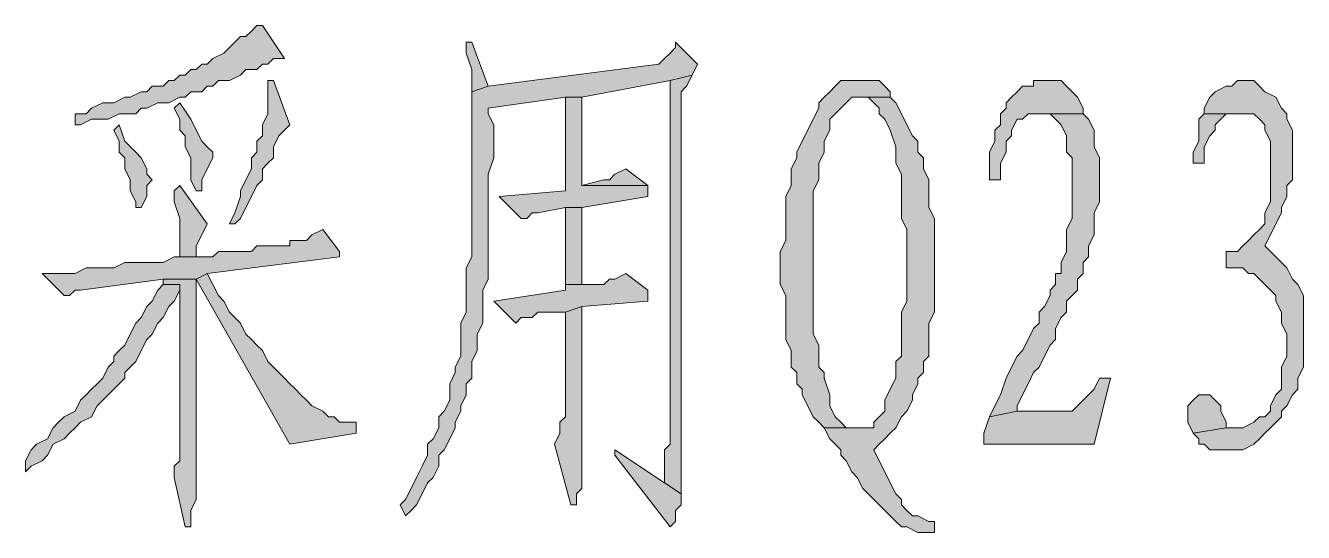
# Model space of a CAD drawing. Header units: millimetres. Extents: x 24 to 410, y 10 to 282.
# Drawn here: x 347.35 to 357.17, y 80.35 to 84.24 of the extents above; entities that cross this region are included whole.
import ezdxf

# ---------------------------------------------------------------- set-up
doc = ezdxf.new("R2010")
doc.units = ezdxf.units.MM

msp = doc.modelspace()

# ---------------------------------------------------------------- hatches: boundary and pattern name
h = msp.add_hatch(color=7)
h.dxf.hatch_style = 2
h.paths.add_polyline_path([(349.165333, 84.243333), (349.123, 84.243333), (349.080667, 84.201), (349.038333, 84.158667), (348.996, 84.158667), (348.953667, 84.116333), (348.911333, 84.074), (348.869, 84.031667), (348.784333, 83.989333), (348.742, 83.947), (348.699667, 83.947), (348.657333, 83.904667), (348.615, 83.904667), (348.572667, 83.862333), (348.530333, 83.862333), (348.488, 83.82), (348.445667, 83.82), (348.403333, 83.777667), (348.318667, 83.777667), (348.276333, 83.735333), (348.234, 83.735333), (348.149333, 83.693), (348.107, 83.693), (348.022333, 83.650667), (347.937667, 83.650667), (347.853, 83.608333), (347.810667, 83.566), (347.726, 83.566), (347.726, 83.481333), (347.768333, 83.481333), (347.853, 83.523667), (347.98, 83.523667), (348.064667, 83.566), (348.191667, 83.566), (348.234, 83.608333), (348.276333, 83.608333), (348.361, 83.650667), (348.445667, 83.650667), (348.530333, 83.693), (348.572667, 83.693), (348.615, 83.735333), (348.699667, 83.735333), (348.742, 83.777667), (348.784333, 83.777667), (348.826667, 83.82), (348.911333, 83.82), (348.996, 83.862333), (349.038333, 83.904667), (349.123, 83.904667), (349.165333, 83.947), (349.207667, 83.947), (349.25, 83.989333), (349.334667, 83.989333)])
h = msp.add_hatch(color=7)
h.dxf.hatch_style = 2
h.paths.add_polyline_path([(352.340333, 84.116333), (352.340333, 84.074), (352.298, 84.031667), (352.255667, 83.989333), (352.213333, 83.947), (350.901, 83.777667), (350.774, 83.735333), (350.774, 82.465333), (350.731667, 82.380667), (350.731667, 82.296), (350.731667, 82.211333), (350.731667, 82.042), (350.689333, 81.957333), (350.689333, 81.703333), (350.647, 81.618667), (350.647, 81.576333), (350.604667, 81.491667), (350.604667, 81.364667), (350.562333, 81.28), (350.52, 81.237667), (350.52, 81.153), (350.477667, 81.068333), (350.435333, 81.026), (350.435333, 80.941333), (350.393, 80.856667), (350.350667, 80.772), (350.308333, 80.687333), (350.266, 80.602667), (350.223667, 80.560333), (350.266, 80.475667), (350.308333, 80.518), (350.350667, 80.560333), (350.393, 80.645), (350.435333, 80.729667), (350.477667, 80.772), (350.52, 80.856667), (350.52, 80.941333), (350.562333, 80.983667), (350.604667, 81.068333), (350.647, 81.153), (350.647, 81.195333), (350.689333, 81.28), (350.689333, 81.322333), (350.731667, 81.407), (350.731667, 81.491667), (350.774, 81.534), (350.774, 81.661), (350.816333, 81.745667), (350.816333, 81.872667), (350.858667, 81.957333), (350.858667, 82.211333), (350.901, 82.296), (350.901, 83.100333), (350.943333, 83.227333), (350.943333, 83.481333), (350.901, 83.566), (350.901, 83.608333), (351.493667, 83.693), (351.620667, 83.693), (352.298, 83.82), (352.467333, 83.862333), (352.509667, 83.947)])
h = msp.add_hatch(color=7)
h.dxf.hatch_style = 2
h.paths.add_polyline_path([(350.774, 84.116333), (350.731667, 84.116333), (350.731667, 84.031667), (350.774, 83.904667), (350.774, 83.735333), (350.901, 83.777667)])
h = msp.add_hatch(color=7)
h.dxf.hatch_style = 2
h.paths.add_polyline_path([(349.25, 83.82), (349.207667, 83.82), (349.207667, 83.735333), (349.207667, 83.566), (349.165333, 83.481333), (349.165333, 83.396667), (349.123, 83.354333), (349.123, 83.269667), (349.080667, 83.227333), (349.080667, 83.142667), (349.038333, 83.058), (348.996, 82.973333), (348.996, 82.931), (348.953667, 82.804), (348.911333, 82.719333), (348.953667, 82.719333), (348.996, 82.761667), (349.038333, 82.846333), (349.080667, 82.931), (349.123, 83.015667), (349.165333, 83.058), (349.165333, 83.142667), (349.207667, 83.185), (349.25, 83.227333), (349.25, 83.312), (349.292333, 83.396667), (349.334667, 83.439), (349.377, 83.481333)])
h = msp.add_hatch(color=7)
h.dxf.hatch_style = 2
h.paths.add_polyline_path([(352.467333, 83.862333), (352.298, 83.82), (352.298, 81.026), (352.255667, 80.983667), (352.255667, 80.729667), (352.382667, 80.645), (352.382667, 82.804), (352.382667, 82.888667), (352.382667, 83.735333), (352.425, 83.777667)])
h = msp.add_hatch(color=7)
h.dxf.hatch_style = 2
h.paths.add_polyline_path([(353.779667, 83.82), (353.610333, 83.82), (353.568, 83.777667), (353.525667, 83.735333), (353.483333, 83.693), (353.441, 83.650667), (353.441, 83.608333), (353.398667, 83.523667), (353.356333, 83.439), (353.314, 83.354333), (353.271667, 83.269667), (353.271667, 83.227333), (353.229333, 83.142667), (353.229333, 83.015667), (353.187, 82.931), (353.187, 82.592333), (353.144667, 82.507667), (353.144667, 82.253667), (353.187, 82.169), (353.187, 81.830333), (353.229333, 81.745667), (353.229333, 81.618667), (353.271667, 81.576333), (353.271667, 81.491667), (353.314, 81.449333), (353.314, 81.407), (353.356333, 81.322333), (353.398667, 81.237667), (353.441, 81.195333), (353.483333, 81.153), (353.779667, 81.153), (353.737333, 81.153), (353.652667, 81.153), (353.610333, 81.195333), (353.568, 81.237667), (353.525667, 81.322333), (353.525667, 81.407), (353.483333, 81.534), (353.483333, 81.576333), (353.441, 81.618667), (353.441, 81.788), (353.398667, 81.872667), (353.398667, 82.973333), (353.441, 83.058), (353.441, 83.185), (353.483333, 83.269667), (353.483333, 83.354333), (353.525667, 83.439), (353.525667, 83.523667), (353.568, 83.566), (353.610333, 83.608333), (353.652667, 83.650667), (353.695, 83.693), (353.991333, 83.693), (353.991333, 83.735333), (353.949, 83.777667), (353.906667, 83.82)])
h = msp.add_hatch(color=7)
h.dxf.hatch_style = 2
h.paths.add_polyline_path([(355.176667, 83.82), (355.092, 83.82), (355.092, 83.777667), (355.007333, 83.777667), (354.965, 83.735333), (354.922667, 83.693), (354.880333, 83.650667), (354.880333, 83.608333), (354.838, 83.566), (354.838, 83.481333), (354.795667, 83.439), (354.795667, 83.354333), (354.753333, 83.269667), (354.753333, 83.058), (354.838, 83.058), (354.838, 83.185), (354.880333, 83.269667), (354.880333, 83.354333), (354.922667, 83.396667), (354.922667, 83.439), (354.965, 83.523667), (355.007333, 83.523667), (355.049667, 83.566), (355.134333, 83.566), (355.473, 83.566), (355.473, 83.608333), (355.430667, 83.693), (355.388333, 83.735333), (355.346, 83.777667), (355.303667, 83.82)])
h = msp.add_hatch(color=7)
h.dxf.hatch_style = 2
h.paths.add_polyline_path([(356.700667, 83.82), (356.658333, 83.82), (356.616, 83.777667), (356.573667, 83.777667), (356.489, 83.735333), (356.446667, 83.693), (356.404333, 83.608333), (356.404333, 83.566), (356.700667, 83.566), (356.785333, 83.566), (356.827667, 83.523667), (356.87, 83.481333), (356.87, 83.439), (356.912333, 83.354333), (356.912333, 82.888667), (356.87, 82.804), (356.87, 82.719333), (356.827667, 82.677), (356.785333, 82.634667), (356.743, 82.592333), (356.700667, 82.55), (356.658333, 82.507667), (356.573667, 82.507667), (356.573667, 82.380667), (356.700667, 82.380667), (356.743, 82.338333), (356.785333, 82.338333), (356.827667, 82.296), (356.87, 82.253667), (356.912333, 82.211333), (356.954667, 82.169), (356.954667, 82.126667), (356.997, 82.042), (356.997, 81.957333), (357.039333, 81.872667), (357.039333, 81.703333), (356.997, 81.618667), (356.997, 81.449333), (356.954667, 81.407), (356.912333, 81.322333), (356.912333, 81.28), (356.87, 81.237667), (356.827667, 81.237667), (356.785333, 81.195333), (356.700667, 81.153), (356.573667, 81.153), (356.319667, 81.110667), (356.362, 81.068333), (356.362, 81.026), (356.404333, 81.026), (356.446667, 80.983667), (356.700667, 80.983667), (356.785333, 81.026), (356.827667, 81.068333), (356.87, 81.110667), (356.912333, 81.153), (356.997, 81.237667), (356.997, 81.28), (357.039333, 81.322333), (357.081667, 81.407), (357.124, 81.449333), (357.124, 81.534), (357.166333, 81.618667), (357.166333, 82.169), (357.124, 82.253667), (357.081667, 82.296), (357.039333, 82.380667), (356.997, 82.423), (356.954667, 82.465333), (356.912333, 82.507667), (356.87, 82.55), (356.912333, 82.634667), (356.954667, 82.719333), (356.997, 82.804), (356.997, 82.846333), (357.039333, 82.931), (357.039333, 83.015667), (357.081667, 83.058), (357.081667, 83.439), (357.039333, 83.523667), (357.039333, 83.566), (356.997, 83.608333), (356.954667, 83.693), (356.87, 83.735333), (356.827667, 83.777667), (356.785333, 83.82)])
h = msp.add_hatch(color=7)
h.dxf.hatch_style = 2
h.paths.add_polyline_path([(351.620667, 83.693), (351.493667, 83.693), (351.493667, 83.608333), (351.493667, 82.973333), (350.985667, 82.931), (351.155, 82.761667), (351.197333, 82.761667), (351.239667, 82.804), (351.282, 82.804), (351.493667, 82.846333), (351.620667, 82.846333), (352.128667, 82.931), (352.128667, 83.015667), (351.620667, 83.015667)])
h = msp.add_hatch(color=7)
h.dxf.hatch_style = 2
h.paths.add_polyline_path([(353.991333, 83.693), (353.737333, 83.693), (353.822, 83.693), (353.864333, 83.650667), (353.906667, 83.608333), (353.906667, 83.566), (353.949, 83.523667), (353.991333, 83.439), (354.033667, 83.312), (354.033667, 83.185), (354.076, 83.100333), (354.076, 82.761667), (354.118333, 82.677), (354.118333, 82.126667), (354.076, 82.042), (354.076, 81.957333), (354.076, 81.703333), (354.033667, 81.661), (354.033667, 81.534), (353.991333, 81.449333), (353.949, 81.364667), (353.949, 81.28), (353.906667, 81.237667), (353.864333, 81.195333), (353.864333, 81.153), (353.822, 81.153), (353.483333, 81.153), (353.525667, 81.068333), (353.568, 81.026), (353.610333, 80.983667), (353.610333, 80.941333), (353.652667, 80.899), (353.695, 80.814333), (353.737333, 80.772), (353.779667, 80.687333), (353.822, 80.645), (353.864333, 80.602667), (353.906667, 80.560333), (353.949, 80.518), (353.991333, 80.475667), (354.033667, 80.433333), (354.076, 80.391), (354.118333, 80.391), (354.203, 80.348667), (354.33, 80.348667), (354.33, 80.433333), (354.287667, 80.433333), (354.203, 80.475667), (354.160667, 80.475667), (354.118333, 80.518), (354.076, 80.560333), (354.076, 80.602667), (354.033667, 80.645), (353.991333, 80.729667), (353.949, 80.814333), (353.906667, 80.899), (353.864333, 80.983667), (353.906667, 81.026), (353.949, 81.068333), (353.991333, 81.110667), (354.033667, 81.153), (354.076, 81.237667), (354.118333, 81.28), (354.160667, 81.364667), (354.160667, 81.407), (354.203, 81.491667), (354.203, 81.534), (354.245333, 81.576333), (354.245333, 81.661), (354.287667, 81.703333), (354.287667, 81.957333), (354.33, 82.042), (354.33, 82.761667), (354.287667, 82.846333), (354.287667, 83.058), (354.245333, 83.142667), (354.245333, 83.227333), (354.203, 83.269667), (354.203, 83.354333), (354.160667, 83.396667), (354.118333, 83.481333), (354.076, 83.566), (354.033667, 83.650667)])
h = msp.add_hatch(color=7)
h.dxf.hatch_style = 2
h.paths.add_polyline_path([(348.530333, 83.650667), (348.488, 83.608333), (348.530333, 83.523667), (348.530333, 83.439), (348.572667, 83.396667), (348.572667, 83.312), (348.615, 83.227333), (348.615, 83.058), (348.657333, 82.973333), (348.699667, 82.973333), (348.699667, 83.058), (348.742, 83.142667), (348.784333, 83.227333), (348.784333, 83.269667), (348.742, 83.312), (348.699667, 83.354333), (348.657333, 83.439), (348.615, 83.523667)])
h = msp.add_hatch(color=7)
h.dxf.hatch_style = 2
h.paths.add_polyline_path([(348.064667, 83.481333), (348.022333, 83.439), (348.064667, 83.354333), (348.064667, 83.269667), (348.107, 83.227333), (348.107, 83.142667), (348.149333, 83.058), (348.149333, 82.973333), (348.191667, 82.888667), (348.191667, 82.846333), (348.234, 82.846333), (348.276333, 82.931), (348.276333, 83.015667), (348.318667, 83.058), (348.276333, 83.100333), (348.276333, 83.142667), (348.234, 83.227333), (348.191667, 83.269667), (348.107, 83.354333)])
h = msp.add_hatch(color=7)
h.dxf.hatch_style = 2
h.paths.add_polyline_path([(355.473, 83.566), (355.134333, 83.566), (355.176667, 83.566), (355.219, 83.566), (355.261333, 83.523667), (355.303667, 83.481333), (355.346, 83.396667), (355.346, 83.269667), (355.388333, 83.227333), (355.388333, 82.761667), (355.346, 82.677), (355.346, 82.507667), (355.303667, 82.423), (355.303667, 82.338333), (355.261333, 82.338333), (355.261333, 82.253667), (355.219, 82.211333), (355.219, 82.169), (355.176667, 82.084333), (355.134333, 82.042), (355.134333, 81.957333), (355.092, 81.915), (355.049667, 81.830333), (355.007333, 81.745667), (354.965, 81.703333), (354.922667, 81.618667), (354.880333, 81.534), (354.838, 81.407), (354.795667, 81.322333), (354.753333, 81.237667), (354.965, 81.28), (354.965, 81.322333), (355.007333, 81.407), (355.049667, 81.491667), (355.092, 81.576333), (355.134333, 81.618667), (355.176667, 81.703333), (355.219, 81.788), (355.261333, 81.830333), (355.261333, 81.915), (355.303667, 81.999667), (355.346, 82.042), (355.346, 82.126667), (355.388333, 82.169), (355.430667, 82.211333), (355.430667, 82.296), (355.473, 82.338333), (355.473, 82.423), (355.515333, 82.465333), (355.515333, 82.55), (355.557667, 82.634667), (355.557667, 82.804), (355.6, 82.888667), (355.6, 83.227333), (355.557667, 83.312), (355.557667, 83.439), (355.515333, 83.523667)])
h = msp.add_hatch(color=7)
h.dxf.hatch_style = 2
h.paths.add_polyline_path([(356.404333, 83.566), (356.362, 83.523667), (356.362, 83.354333), (356.319667, 83.269667), (356.319667, 83.185), (356.404333, 83.185), (356.404333, 83.312), (356.446667, 83.396667), (356.489, 83.439), (356.489, 83.481333), (356.531333, 83.523667), (356.573667, 83.566), (356.700667, 83.566)])
h = msp.add_hatch(color=7)
h.dxf.hatch_style = 2
h.paths.add_polyline_path([(351.959333, 83.142667), (351.874667, 83.100333), (351.832333, 83.058), (351.79, 83.058), (351.620667, 83.015667), (352.128667, 83.015667)])
h = msp.add_hatch(color=7)
h.dxf.hatch_style = 2
h.paths.add_polyline_path([(348.530333, 83.015667), (348.488, 82.973333), (348.488, 82.888667), (348.530333, 82.761667), (348.530333, 82.465333), (348.657333, 82.465333), (348.657333, 82.55), (348.699667, 82.634667), (348.742, 82.719333)])
h = msp.add_hatch(color=7)
h.dxf.hatch_style = 2
h.paths.add_polyline_path([(351.620667, 82.846333), (351.493667, 82.846333), (351.493667, 82.804), (351.493667, 82.253667), (351.620667, 82.253667)])
h = msp.add_hatch(color=7)
h.dxf.hatch_style = 2
h.paths.add_polyline_path([(349.631, 82.677), (349.546333, 82.634667), (349.504, 82.592333), (349.377, 82.592333), (349.377, 82.55), (349.123, 82.55), (349.080667, 82.507667), (348.826667, 82.507667), (348.784333, 82.465333), (348.699667, 82.465333), (348.488, 82.465333), (348.403333, 82.423), (348.107, 82.423), (348.022333, 82.380667), (347.810667, 82.380667), (347.726, 82.338333), (347.472, 82.338333), (347.641333, 82.169), (347.683667, 82.169), (347.726, 82.211333), (347.768333, 82.211333), (348.403333, 82.296), (348.657333, 82.296), (348.742, 82.338333), (349.758, 82.465333), (349.758, 82.507667)])
h = msp.add_hatch(color=7)
h.dxf.hatch_style = 2
h.paths.add_polyline_path([(348.742, 82.338333), (348.657333, 82.296), (349.377, 81.026), (349.885, 81.110667), (349.885, 81.195333), (349.842667, 81.195333), (349.758, 81.195333), (349.715667, 81.237667), (349.673333, 81.237667), (349.631, 81.28), (349.546333, 81.322333), (349.504, 81.364667), (349.461667, 81.407), (349.419333, 81.449333), (349.377, 81.491667), (349.334667, 81.534), (349.292333, 81.576333), (349.25, 81.618667), (349.207667, 81.661), (349.165333, 81.745667), (349.123, 81.788), (349.080667, 81.830333), (349.038333, 81.872667), (348.996, 81.957333), (348.953667, 81.999667), (348.911333, 82.042), (348.869, 82.126667), (348.826667, 82.169), (348.784333, 82.253667)])
h = msp.add_hatch(color=7)
h.dxf.hatch_style = 2
h.paths.add_polyline_path([(351.959333, 82.338333), (351.874667, 82.296), (351.832333, 82.296), (351.79, 82.253667), (351.493667, 82.253667), (351.493667, 82.211333), (350.943333, 82.126667), (351.112667, 81.957333), (351.155, 81.999667), (351.239667, 81.999667), (351.282, 82.042), (351.493667, 82.042), (351.620667, 82.084333), (352.128667, 82.126667), (352.128667, 82.211333)])
h = msp.add_hatch(color=7)
h.dxf.hatch_style = 2
h.paths.add_polyline_path([(348.403333, 82.253667), (348.361, 82.211333), (348.318667, 82.126667), (348.276333, 82.084333), (348.234, 81.999667), (348.191667, 81.957333), (348.149333, 81.872667), (348.107, 81.788), (348.064667, 81.745667), (348.022333, 81.703333), (348.022333, 81.661), (347.98, 81.618667), (347.937667, 81.534), (347.895333, 81.491667), (347.853, 81.449333), (347.810667, 81.407), (347.768333, 81.364667), (347.726, 81.28), (347.641333, 81.237667), (347.599, 81.195333), (347.556667, 81.153), (347.514333, 81.068333), (347.429667, 81.026), (347.387333, 80.983667), (347.345, 80.899), (347.345, 80.814333), (347.387333, 80.856667), (347.472, 80.899), (347.514333, 80.941333), (347.556667, 81.026), (347.641333, 81.068333), (347.683667, 81.110667), (347.726, 81.153), (347.768333, 81.195333), (347.853, 81.237667), (347.895333, 81.322333), (347.937667, 81.364667), (347.98, 81.407), (348.022333, 81.449333), (348.064667, 81.491667), (348.107, 81.534), (348.107, 81.576333), (348.149333, 81.618667), (348.191667, 81.661), (348.234, 81.745667), (348.276333, 81.830333), (348.318667, 81.872667), (348.361, 81.957333), (348.403333, 81.999667), (348.445667, 82.084333), (348.488, 82.126667), (348.530333, 82.211333), (348.530333, 82.253667)])
h = msp.add_hatch(color=7)
h.dxf.hatch_style = 2
h.paths.add_polyline_path([(348.657333, 82.296), (348.403333, 82.296), (348.403333, 82.253667), (348.530333, 82.253667), (348.530333, 82.169), (348.530333, 80.899), (348.488, 80.856667), (348.488, 80.772), (348.572667, 80.391), (348.615, 80.391), (348.615, 80.433333), (348.615, 80.518), (348.657333, 80.602667), (348.657333, 80.687333)])
h = msp.add_hatch(color=7)
h.dxf.hatch_style = 2
h.paths.add_polyline_path([(351.620667, 82.084333), (351.493667, 82.042), (351.493667, 81.237667), (351.451333, 81.195333), (351.451333, 81.110667), (351.409, 81.026), (351.536, 80.560333), (351.578333, 80.560333), (351.578333, 80.602667), (351.578333, 80.645), (351.620667, 80.687333)])
h = msp.add_hatch(color=7)
h.dxf.hatch_style = 2
h.paths.add_polyline_path([(355.684667, 81.534), (355.6, 81.534), (355.557667, 81.449333), (355.515333, 81.407), (355.473, 81.364667), (355.430667, 81.322333), (355.388333, 81.28), (354.965, 81.28), (354.753333, 81.237667), (354.711, 81.110667), (354.711, 81.026), (355.557667, 81.026)])
h = msp.add_hatch(color=7)
h.dxf.hatch_style = 2
h.paths.add_polyline_path([(356.404333, 81.407), (356.362, 81.407), (356.319667, 81.364667), (356.277333, 81.322333), (356.277333, 81.195333), (356.319667, 81.110667), (356.573667, 81.153), (356.573667, 81.195333), (356.531333, 81.28), (356.531333, 81.322333), (356.489, 81.364667), (356.446667, 81.407)])
h = msp.add_hatch(color=7)
h.dxf.hatch_style = 2
h.paths.add_polyline_path([(351.874667, 80.983667), (351.874667, 80.941333), (352.298, 80.391), (352.340333, 80.433333), (352.340333, 80.518), (352.382667, 80.560333), (352.382667, 80.645), (352.255667, 80.729667)])

# ---------------------------------------------------------------- linework, layer by layer
at = {"color": 7, "lineweight": 0}
for points in [[(349.165333, 84.243333), (349.123, 84.243333), (349.080667, 84.201), (349.038333, 84.158667), (348.996, 84.158667), (348.953667, 84.116333), (348.911333, 84.074), (348.869, 84.031667), (348.784333, 83.989333), (348.742, 83.947), (348.699667, 83.947), (348.657333, 83.904667), (348.615, 83.904667), (348.572667, 83.862333), (348.530333, 83.862333), (348.488, 83.82), (348.445667, 83.82), (348.403333, 83.777667), (348.318667, 83.777667), (348.276333, 83.735333), (348.234, 83.735333), (348.149333, 83.693), (348.107, 83.693), (348.022333, 83.650667), (347.937667, 83.650667), (347.853, 83.608333), (347.810667, 83.566), (347.726, 83.566), (347.726, 83.481333), (347.768333, 83.481333), (347.853, 83.523667), (347.98, 83.523667), (348.064667, 83.566), (348.191667, 83.566), (348.234, 83.608333), (348.276333, 83.608333), (348.361, 83.650667), (348.445667, 83.650667), (348.530333, 83.693), (348.572667, 83.693), (348.615, 83.735333), (348.699667, 83.735333), (348.742, 83.777667), (348.784333, 83.777667), (348.826667, 83.82), (348.911333, 83.82), (348.996, 83.862333), (349.038333, 83.904667), (349.123, 83.904667), (349.165333, 83.947), (349.207667, 83.947), (349.25, 83.989333), (349.334667, 83.989333)], [(352.340333, 84.116333), (352.340333, 84.074), (352.298, 84.031667), (352.255667, 83.989333), (352.213333, 83.947), (350.901, 83.777667), (350.774, 83.735333), (350.774, 82.465333), (350.731667, 82.380667), (350.731667, 82.296), (350.731667, 82.211333), (350.731667, 82.042), (350.689333, 81.957333), (350.689333, 81.703333), (350.647, 81.618667), (350.647, 81.576333), (350.604667, 81.491667), (350.604667, 81.364667), (350.562333, 81.28), (350.52, 81.237667), (350.52, 81.153), (350.477667, 81.068333), (350.435333, 81.026), (350.435333, 80.941333), (350.393, 80.856667), (350.350667, 80.772), (350.308333, 80.687333), (350.266, 80.602667), (350.223667, 80.560333), (350.266, 80.475667), (350.308333, 80.518), (350.350667, 80.560333), (350.393, 80.645), (350.435333, 80.729667), (350.477667, 80.772), (350.52, 80.856667), (350.52, 80.941333), (350.562333, 80.983667), (350.604667, 81.068333), (350.647, 81.153), (350.647, 81.195333), (350.689333, 81.28), (350.689333, 81.322333), (350.731667, 81.407), (350.731667, 81.491667), (350.774, 81.534), (350.774, 81.661), (350.816333, 81.745667), (350.816333, 81.872667), (350.858667, 81.957333), (350.858667, 82.211333), (350.901, 82.296), (350.901, 83.100333), (350.943333, 83.227333), (350.943333, 83.481333), (350.901, 83.566), (350.901, 83.608333), (351.493667, 83.693), (351.620667, 83.693), (352.298, 83.82), (352.467333, 83.862333), (352.509667, 83.947)], [(350.774, 84.116333), (350.731667, 84.116333), (350.731667, 84.031667), (350.774, 83.904667), (350.774, 83.735333), (350.901, 83.777667)], [(349.25, 83.82), (349.207667, 83.82), (349.207667, 83.735333), (349.207667, 83.566), (349.165333, 83.481333), (349.165333, 83.396667), (349.123, 83.354333), (349.123, 83.269667), (349.080667, 83.227333), (349.080667, 83.142667), (349.038333, 83.058), (348.996, 82.973333), (348.996, 82.931), (348.953667, 82.804), (348.911333, 82.719333), (348.953667, 82.719333), (348.996, 82.761667), (349.038333, 82.846333), (349.080667, 82.931), (349.123, 83.015667), (349.165333, 83.058), (349.165333, 83.142667), (349.207667, 83.185), (349.25, 83.227333), (349.25, 83.312), (349.292333, 83.396667), (349.334667, 83.439), (349.377, 83.481333)], [(352.467333, 83.862333), (352.298, 83.82), (352.298, 81.026), (352.255667, 80.983667), (352.255667, 80.729667), (352.382667, 80.645), (352.382667, 82.804), (352.382667, 82.888667), (352.382667, 83.735333), (352.425, 83.777667)], [(353.779667, 83.82), (353.610333, 83.82), (353.568, 83.777667), (353.525667, 83.735333), (353.483333, 83.693), (353.441, 83.650667), (353.441, 83.608333), (353.398667, 83.523667), (353.356333, 83.439), (353.314, 83.354333), (353.271667, 83.269667), (353.271667, 83.227333), (353.229333, 83.142667), (353.229333, 83.015667), (353.187, 82.931), (353.187, 82.592333), (353.144667, 82.507667), (353.144667, 82.253667), (353.187, 82.169), (353.187, 81.830333), (353.229333, 81.745667), (353.229333, 81.618667), (353.271667, 81.576333), (353.271667, 81.491667), (353.314, 81.449333), (353.314, 81.407), (353.356333, 81.322333), (353.398667, 81.237667), (353.441, 81.195333), (353.483333, 81.153), (353.779667, 81.153), (353.737333, 81.153), (353.652667, 81.153), (353.610333, 81.195333), (353.568, 81.237667), (353.525667, 81.322333), (353.525667, 81.407), (353.483333, 81.534), (353.483333, 81.576333), (353.441, 81.618667), (353.441, 81.788), (353.398667, 81.872667), (353.398667, 82.973333), (353.441, 83.058), (353.441, 83.185), (353.483333, 83.269667), (353.483333, 83.354333), (353.525667, 83.439), (353.525667, 83.523667), (353.568, 83.566), (353.610333, 83.608333), (353.652667, 83.650667), (353.695, 83.693), (353.991333, 83.693), (353.991333, 83.735333), (353.949, 83.777667), (353.906667, 83.82)], [(355.176667, 83.82), (355.092, 83.82), (355.092, 83.777667), (355.007333, 83.777667), (354.965, 83.735333), (354.922667, 83.693), (354.880333, 83.650667), (354.880333, 83.608333), (354.838, 83.566), (354.838, 83.481333), (354.795667, 83.439), (354.795667, 83.354333), (354.753333, 83.269667), (354.753333, 83.058), (354.838, 83.058), (354.838, 83.185), (354.880333, 83.269667), (354.880333, 83.354333), (354.922667, 83.396667), (354.922667, 83.439), (354.965, 83.523667), (355.007333, 83.523667), (355.049667, 83.566), (355.134333, 83.566), (355.473, 83.566), (355.473, 83.608333), (355.430667, 83.693), (355.388333, 83.735333), (355.346, 83.777667), (355.303667, 83.82)], [(356.700667, 83.82), (356.658333, 83.82), (356.616, 83.777667), (356.573667, 83.777667), (356.489, 83.735333), (356.446667, 83.693), (356.404333, 83.608333), (356.404333, 83.566), (356.700667, 83.566), (356.785333, 83.566), (356.827667, 83.523667), (356.87, 83.481333), (356.87, 83.439), (356.912333, 83.354333), (356.912333, 82.888667), (356.87, 82.804), (356.87, 82.719333), (356.827667, 82.677), (356.785333, 82.634667), (356.743, 82.592333), (356.700667, 82.55), (356.658333, 82.507667), (356.573667, 82.507667), (356.573667, 82.380667), (356.700667, 82.380667), (356.743, 82.338333), (356.785333, 82.338333), (356.827667, 82.296), (356.87, 82.253667), (356.912333, 82.211333), (356.954667, 82.169), (356.954667, 82.126667), (356.997, 82.042), (356.997, 81.957333), (357.039333, 81.872667), (357.039333, 81.703333), (356.997, 81.618667), (356.997, 81.449333), (356.954667, 81.407), (356.912333, 81.322333), (356.912333, 81.28), (356.87, 81.237667), (356.827667, 81.237667), (356.785333, 81.195333), (356.700667, 81.153), (356.573667, 81.153), (356.319667, 81.110667), (356.362, 81.068333), (356.362, 81.026), (356.404333, 81.026), (356.446667, 80.983667), (356.700667, 80.983667), (356.785333, 81.026), (356.827667, 81.068333), (356.87, 81.110667), (356.912333, 81.153), (356.997, 81.237667), (356.997, 81.28), (357.039333, 81.322333), (357.081667, 81.407), (357.124, 81.449333), (357.124, 81.534), (357.166333, 81.618667), (357.166333, 82.169), (357.124, 82.253667), (357.081667, 82.296), (357.039333, 82.380667), (356.997, 82.423), (356.954667, 82.465333), (356.912333, 82.507667), (356.87, 82.55), (356.912333, 82.634667), (356.954667, 82.719333), (356.997, 82.804), (356.997, 82.846333), (357.039333, 82.931), (357.039333, 83.015667), (357.081667, 83.058), (357.081667, 83.439), (357.039333, 83.523667), (357.039333, 83.566), (356.997, 83.608333), (356.954667, 83.693), (356.87, 83.735333), (356.827667, 83.777667), (356.785333, 83.82)], [(351.620667, 83.693), (351.493667, 83.693), (351.493667, 83.608333), (351.493667, 82.973333), (350.985667, 82.931), (351.155, 82.761667), (351.197333, 82.761667), (351.239667, 82.804), (351.282, 82.804), (351.493667, 82.846333), (351.620667, 82.846333), (352.128667, 82.931), (352.128667, 83.015667), (351.620667, 83.015667)], [(353.991333, 83.693), (353.737333, 83.693), (353.822, 83.693), (353.864333, 83.650667), (353.906667, 83.608333), (353.906667, 83.566), (353.949, 83.523667), (353.991333, 83.439), (354.033667, 83.312), (354.033667, 83.185), (354.076, 83.100333), (354.076, 82.761667), (354.118333, 82.677), (354.118333, 82.126667), (354.076, 82.042), (354.076, 81.957333), (354.076, 81.703333), (354.033667, 81.661), (354.033667, 81.534), (353.991333, 81.449333), (353.949, 81.364667), (353.949, 81.28), (353.906667, 81.237667), (353.864333, 81.195333), (353.864333, 81.153), (353.822, 81.153), (353.483333, 81.153), (353.525667, 81.068333), (353.568, 81.026), (353.610333, 80.983667), (353.610333, 80.941333), (353.652667, 80.899), (353.695, 80.814333), (353.737333, 80.772), (353.779667, 80.687333), (353.822, 80.645), (353.864333, 80.602667), (353.906667, 80.560333), (353.949, 80.518), (353.991333, 80.475667), (354.033667, 80.433333), (354.076, 80.391), (354.118333, 80.391), (354.203, 80.348667), (354.33, 80.348667), (354.33, 80.433333), (354.287667, 80.433333), (354.203, 80.475667), (354.160667, 80.475667), (354.118333, 80.518), (354.076, 80.560333), (354.076, 80.602667), (354.033667, 80.645), (353.991333, 80.729667), (353.949, 80.814333), (353.906667, 80.899), (353.864333, 80.983667), (353.906667, 81.026), (353.949, 81.068333), (353.991333, 81.110667), (354.033667, 81.153), (354.076, 81.237667), (354.118333, 81.28), (354.160667, 81.364667), (354.160667, 81.407), (354.203, 81.491667), (354.203, 81.534), (354.245333, 81.576333), (354.245333, 81.661), (354.287667, 81.703333), (354.287667, 81.957333), (354.33, 82.042), (354.33, 82.761667), (354.287667, 82.846333), (354.287667, 83.058), (354.245333, 83.142667), (354.245333, 83.227333), (354.203, 83.269667), (354.203, 83.354333), (354.160667, 83.396667), (354.118333, 83.481333), (354.076, 83.566), (354.033667, 83.650667)], [(348.530333, 83.650667), (348.488, 83.608333), (348.530333, 83.523667), (348.530333, 83.439), (348.572667, 83.396667), (348.572667, 83.312), (348.615, 83.227333), (348.615, 83.058), (348.657333, 82.973333), (348.699667, 82.973333), (348.699667, 83.058), (348.742, 83.142667), (348.784333, 83.227333), (348.784333, 83.269667), (348.742, 83.312), (348.699667, 83.354333), (348.657333, 83.439), (348.615, 83.523667)], [(348.064667, 83.481333), (348.022333, 83.439), (348.064667, 83.354333), (348.064667, 83.269667), (348.107, 83.227333), (348.107, 83.142667), (348.149333, 83.058), (348.149333, 82.973333), (348.191667, 82.888667), (348.191667, 82.846333), (348.234, 82.846333), (348.276333, 82.931), (348.276333, 83.015667), (348.318667, 83.058), (348.276333, 83.100333), (348.276333, 83.142667), (348.234, 83.227333), (348.191667, 83.269667), (348.107, 83.354333)], [(355.473, 83.566), (355.134333, 83.566), (355.176667, 83.566), (355.219, 83.566), (355.261333, 83.523667), (355.303667, 83.481333), (355.346, 83.396667), (355.346, 83.269667), (355.388333, 83.227333), (355.388333, 82.761667), (355.346, 82.677), (355.346, 82.507667), (355.303667, 82.423), (355.303667, 82.338333), (355.261333, 82.338333), (355.261333, 82.253667), (355.219, 82.211333), (355.219, 82.169), (355.176667, 82.084333), (355.134333, 82.042), (355.134333, 81.957333), (355.092, 81.915), (355.049667, 81.830333), (355.007333, 81.745667), (354.965, 81.703333), (354.922667, 81.618667), (354.880333, 81.534), (354.838, 81.407), (354.795667, 81.322333), (354.753333, 81.237667), (354.965, 81.28), (354.965, 81.322333), (355.007333, 81.407), (355.049667, 81.491667), (355.092, 81.576333), (355.134333, 81.618667), (355.176667, 81.703333), (355.219, 81.788), (355.261333, 81.830333), (355.261333, 81.915), (355.303667, 81.999667), (355.346, 82.042), (355.346, 82.126667), (355.388333, 82.169), (355.430667, 82.211333), (355.430667, 82.296), (355.473, 82.338333), (355.473, 82.423), (355.515333, 82.465333), (355.515333, 82.55), (355.557667, 82.634667), (355.557667, 82.804), (355.6, 82.888667), (355.6, 83.227333), (355.557667, 83.312), (355.557667, 83.439), (355.515333, 83.523667)], [(356.404333, 83.566), (356.362, 83.523667), (356.362, 83.354333), (356.319667, 83.269667), (356.319667, 83.185), (356.404333, 83.185), (356.404333, 83.312), (356.446667, 83.396667), (356.489, 83.439), (356.489, 83.481333), (356.531333, 83.523667), (356.573667, 83.566), (356.700667, 83.566)], [(351.959333, 83.142667), (351.874667, 83.100333), (351.832333, 83.058), (351.79, 83.058), (351.620667, 83.015667), (352.128667, 83.015667)], [(348.530333, 83.015667), (348.488, 82.973333), (348.488, 82.888667), (348.530333, 82.761667), (348.530333, 82.465333), (348.657333, 82.465333), (348.657333, 82.55), (348.699667, 82.634667), (348.742, 82.719333)], [(351.620667, 82.846333), (351.493667, 82.846333), (351.493667, 82.804), (351.493667, 82.253667), (351.620667, 82.253667)], [(349.631, 82.677), (349.546333, 82.634667), (349.504, 82.592333), (349.377, 82.592333), (349.377, 82.55), (349.123, 82.55), (349.080667, 82.507667), (348.826667, 82.507667), (348.784333, 82.465333), (348.699667, 82.465333), (348.488, 82.465333), (348.403333, 82.423), (348.107, 82.423), (348.022333, 82.380667), (347.810667, 82.380667), (347.726, 82.338333), (347.472, 82.338333), (347.641333, 82.169), (347.683667, 82.169), (347.726, 82.211333), (347.768333, 82.211333), (348.403333, 82.296), (348.657333, 82.296), (348.742, 82.338333), (349.758, 82.465333), (349.758, 82.507667)], [(348.742, 82.338333), (348.657333, 82.296), (349.377, 81.026), (349.885, 81.110667), (349.885, 81.195333), (349.842667, 81.195333), (349.758, 81.195333), (349.715667, 81.237667), (349.673333, 81.237667), (349.631, 81.28), (349.546333, 81.322333), (349.504, 81.364667), (349.461667, 81.407), (349.419333, 81.449333), (349.377, 81.491667), (349.334667, 81.534), (349.292333, 81.576333), (349.25, 81.618667), (349.207667, 81.661), (349.165333, 81.745667), (349.123, 81.788), (349.080667, 81.830333), (349.038333, 81.872667), (348.996, 81.957333), (348.953667, 81.999667), (348.911333, 82.042), (348.869, 82.126667), (348.826667, 82.169), (348.784333, 82.253667)], [(351.959333, 82.338333), (351.874667, 82.296), (351.832333, 82.296), (351.79, 82.253667), (351.493667, 82.253667), (351.493667, 82.211333), (350.943333, 82.126667), (351.112667, 81.957333), (351.155, 81.999667), (351.239667, 81.999667), (351.282, 82.042), (351.493667, 82.042), (351.620667, 82.084333), (352.128667, 82.126667), (352.128667, 82.211333)], [(348.403333, 82.253667), (348.361, 82.211333), (348.318667, 82.126667), (348.276333, 82.084333), (348.234, 81.999667), (348.191667, 81.957333), (348.149333, 81.872667), (348.107, 81.788), (348.064667, 81.745667), (348.022333, 81.703333), (348.022333, 81.661), (347.98, 81.618667), (347.937667, 81.534), (347.895333, 81.491667), (347.853, 81.449333), (347.810667, 81.407), (347.768333, 81.364667), (347.726, 81.28), (347.641333, 81.237667), (347.599, 81.195333), (347.556667, 81.153), (347.514333, 81.068333), (347.429667, 81.026), (347.387333, 80.983667), (347.345, 80.899), (347.345, 80.814333), (347.387333, 80.856667), (347.472, 80.899), (347.514333, 80.941333), (347.556667, 81.026), (347.641333, 81.068333), (347.683667, 81.110667), (347.726, 81.153), (347.768333, 81.195333), (347.853, 81.237667), (347.895333, 81.322333), (347.937667, 81.364667), (347.98, 81.407), (348.022333, 81.449333), (348.064667, 81.491667), (348.107, 81.534), (348.107, 81.576333), (348.149333, 81.618667), (348.191667, 81.661), (348.234, 81.745667), (348.276333, 81.830333), (348.318667, 81.872667), (348.361, 81.957333), (348.403333, 81.999667), (348.445667, 82.084333), (348.488, 82.126667), (348.530333, 82.211333), (348.530333, 82.253667)], [(348.657333, 82.296), (348.403333, 82.296), (348.403333, 82.253667), (348.530333, 82.253667), (348.530333, 82.169), (348.530333, 80.899), (348.488, 80.856667), (348.488, 80.772), (348.572667, 80.391), (348.615, 80.391), (348.615, 80.433333), (348.615, 80.518), (348.657333, 80.602667), (348.657333, 80.687333)], [(351.620667, 82.084333), (351.493667, 82.042), (351.493667, 81.237667), (351.451333, 81.195333), (351.451333, 81.110667), (351.409, 81.026), (351.536, 80.560333), (351.578333, 80.560333), (351.578333, 80.602667), (351.578333, 80.645), (351.620667, 80.687333)], [(355.684667, 81.534), (355.6, 81.534), (355.557667, 81.449333), (355.515333, 81.407), (355.473, 81.364667), (355.430667, 81.322333), (355.388333, 81.28), (354.965, 81.28), (354.753333, 81.237667), (354.711, 81.110667), (354.711, 81.026), (355.557667, 81.026)], [(356.404333, 81.407), (356.362, 81.407), (356.319667, 81.364667), (356.277333, 81.322333), (356.277333, 81.195333), (356.319667, 81.110667), (356.573667, 81.153), (356.573667, 81.195333), (356.531333, 81.28), (356.531333, 81.322333), (356.489, 81.364667), (356.446667, 81.407)], [(351.874667, 80.983667), (351.874667, 80.941333), (352.298, 80.391), (352.340333, 80.433333), (352.340333, 80.518), (352.382667, 80.560333), (352.382667, 80.645), (352.255667, 80.729667)]]:
    msp.add_lwpolyline(points, close=True, dxfattribs=at)

doc.saveas('drawing.dxf')
